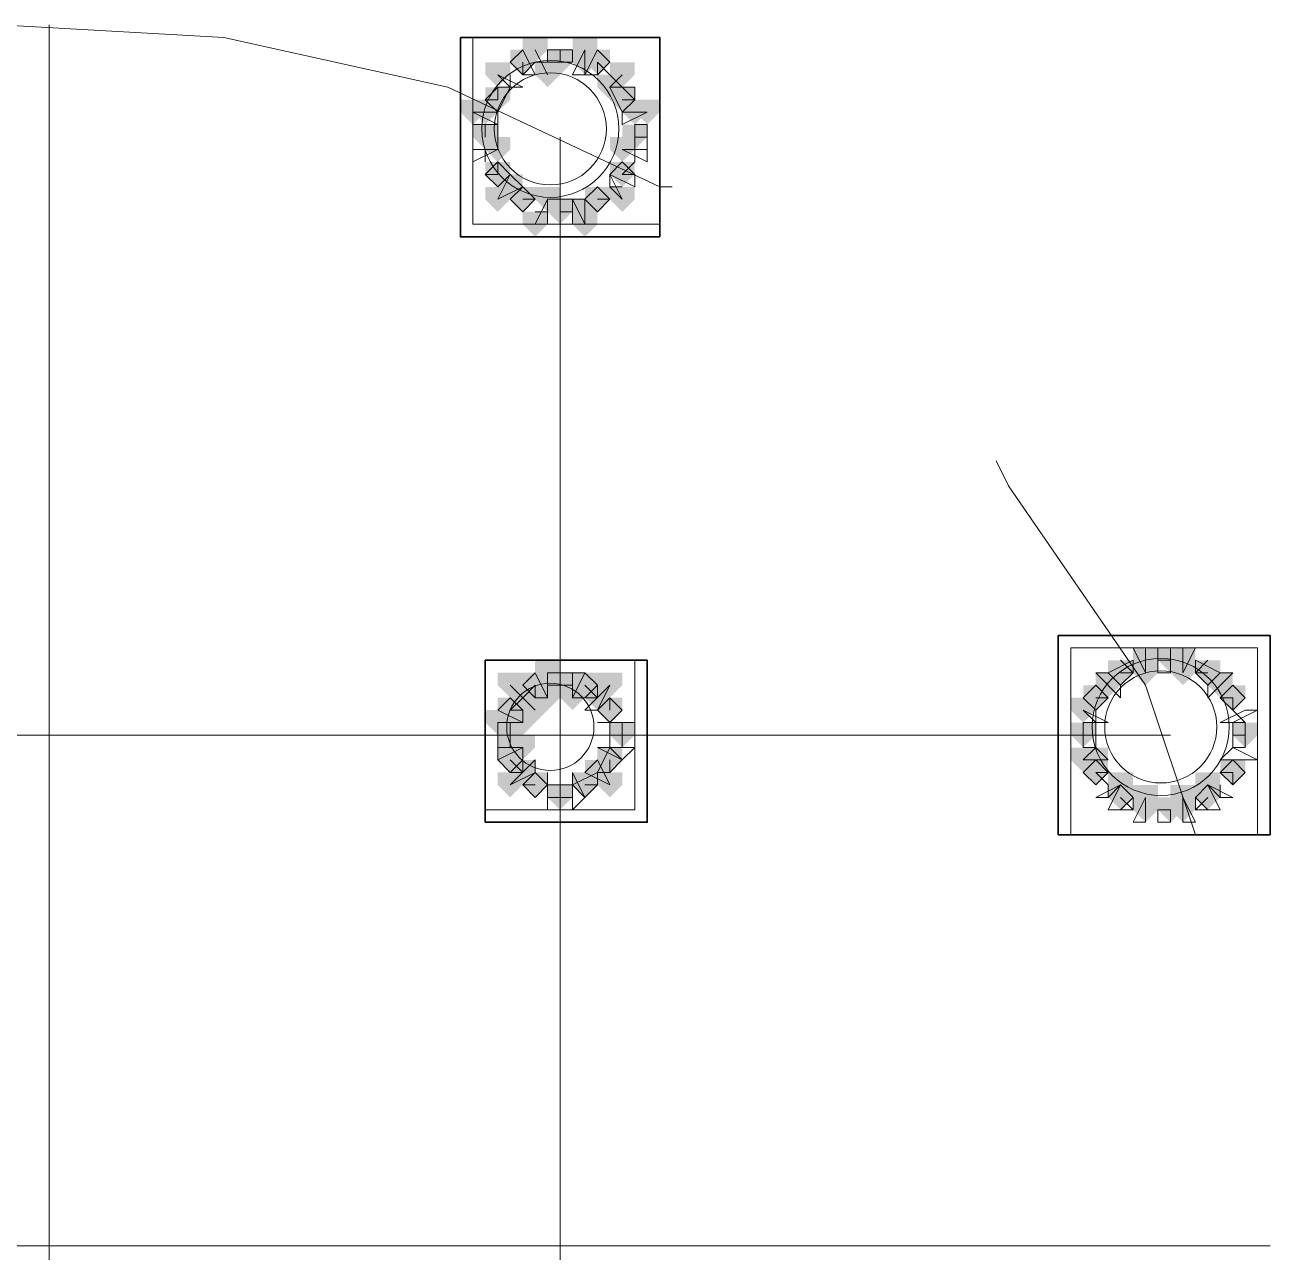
# Model space of a CAD drawing. Header units: millimetres. Extents: x 2315 to 4619, y 1334 to 1897.
# Drawn here: x 4199.89 to 4205.99, y 1541.67 to 1547.68 of the extents above; entities that cross this region are included whole.
import ezdxf

# ---------------------------------------------------------------- set-up
doc = ezdxf.new("R2010")
doc.units = ezdxf.units.MM
for name, color, linetype, true_color in [('PDF_10', 7, 'Continuous', 0x00b85c), ('PDF_AXIS', 7, 'Continuous', 0x00b85c), ('PDF_柱构件', 7, 'Continuous', 0x00b85c), ('PDF_转运站初步方案', 7, 'Continuous', 0x00b85c)]:
    doc.layers.add(name, color=color, linetype=linetype, true_color=true_color)
doc.layers.add('PDF_中心线层', color=1, linetype='Continuous')
doc.layers.add('PDF_粗实线层', color=7, linetype='Continuous')

msp = doc.modelspace()

# ---------------------------------------------------------------- hatches: boundary and pattern name
at = {"layer": 'PDF_10', "transparency": 33554559}
for points in [[(4202.3297, 1547.5601), (4202.2686, 1547.5601), (4202.2686, 1547.499), (4202.3297, 1547.4379), (4202.3908, 1547.499), (4202.3908, 1547.5601)], [(4202.3297, 1547.5601), (4202.2686, 1547.5601), (4202.2686, 1547.499), (4202.3297, 1547.4379), (4202.3908, 1547.499), (4202.3908, 1547.5601)], [(4202.5129, 1547.5601), (4202.4519, 1547.5601), (4202.4519, 1547.499), (4202.5129, 1547.4379), (4202.574, 1547.499), (4202.574, 1547.5601)], [(4202.5129, 1547.5601), (4202.4519, 1547.5601), (4202.4519, 1547.499), (4202.5129, 1547.4379), (4202.574, 1547.499), (4202.574, 1547.5601)], [(4202.6962, 1547.5601), (4202.6351, 1547.5601), (4202.6351, 1547.499), (4202.6962, 1547.4379), (4202.7573, 1547.499), (4202.7573, 1547.5601)], [(4202.6962, 1547.5601), (4202.6351, 1547.5601), (4202.6351, 1547.499), (4202.6962, 1547.4379), (4202.7573, 1547.499), (4202.7573, 1547.5601)], [(4202.2075, 1547.3768), (4202.1464, 1547.3768), (4202.1464, 1547.3157), (4202.2075, 1547.2547), (4202.2686, 1547.3157), (4202.2686, 1547.3768)], [(4202.2075, 1547.3768), (4202.1464, 1547.3768), (4202.1464, 1547.3157), (4202.2075, 1547.2547), (4202.2686, 1547.3157), (4202.2686, 1547.3768)], [(4202.8183, 1547.3768), (4202.7573, 1547.3768), (4202.7573, 1547.3157), (4202.8183, 1547.2547), (4202.8794, 1547.3157), (4202.8794, 1547.3768)], [(4202.8183, 1547.3768), (4202.7573, 1547.3768), (4202.7573, 1547.3157), (4202.8183, 1547.2547), (4202.8794, 1547.3157), (4202.8794, 1547.3768)], [(4202.1464, 1547.1936), (4202.0854, 1547.1936), (4202.0854, 1547.1325), (4202.1464, 1547.0714), (4202.2075, 1547.1325), (4202.2075, 1547.1936)], [(4202.1464, 1547.1936), (4202.0854, 1547.1936), (4202.0854, 1547.1325), (4202.1464, 1547.0714), (4202.2075, 1547.1325), (4202.2075, 1547.1936)], [(4202.1464, 1547.1936), (4202.0854, 1547.1936), (4202.0854, 1547.1325), (4202.1464, 1547.0714), (4202.2075, 1547.1325), (4202.2075, 1547.1936)], [(4202.8794, 1547.1936), (4202.8183, 1547.1936), (4202.8183, 1547.1325), (4202.8794, 1547.0714), (4202.9405, 1547.1325), (4202.9405, 1547.1936)], [(4202.8794, 1547.1936), (4202.8183, 1547.1936), (4202.8183, 1547.1325), (4202.8794, 1547.0714), (4202.9405, 1547.1325), (4202.9405, 1547.1936)], [(4202.2075, 1547.0103), (4202.1464, 1547.0103), (4202.1464, 1546.9493), (4202.2075, 1546.8882), (4202.2686, 1546.9493), (4202.2686, 1547.0103)], [(4202.2075, 1547.0103), (4202.1464, 1547.0103), (4202.1464, 1546.9493), (4202.2075, 1546.8882), (4202.2686, 1546.9493), (4202.2686, 1547.0103)], [(4202.8183, 1547.0103), (4202.7573, 1547.0103), (4202.7573, 1546.9493), (4202.8183, 1546.8882), (4202.8794, 1546.9493), (4202.8794, 1547.0103)], [(4202.8183, 1547.0103), (4202.7573, 1547.0103), (4202.7573, 1546.9493), (4202.8183, 1546.8882), (4202.8794, 1546.9493), (4202.8794, 1547.0103)], [(4202.3297, 1546.8882), (4202.2686, 1546.8882), (4202.2686, 1546.8271), (4202.3297, 1546.766), (4202.3908, 1546.8271), (4202.3908, 1546.8882)], [(4202.3297, 1546.8882), (4202.2686, 1546.8882), (4202.2686, 1546.8271), (4202.3297, 1546.766), (4202.3908, 1546.8271), (4202.3908, 1546.8882)], [(4202.3297, 1546.8882), (4202.2686, 1546.8882), (4202.2686, 1546.8271), (4202.3297, 1546.766), (4202.3908, 1546.8271), (4202.3908, 1546.8882)], [(4202.6962, 1546.8882), (4202.6351, 1546.8882), (4202.6351, 1546.8271), (4202.6962, 1546.766), (4202.7573, 1546.8271), (4202.7573, 1546.8882)], [(4202.6962, 1546.8882), (4202.6351, 1546.8882), (4202.6351, 1546.8271), (4202.6962, 1546.766), (4202.7573, 1546.8271), (4202.7573, 1546.8882)], [(4202.6962, 1546.8882), (4202.6351, 1546.8882), (4202.6351, 1546.8271), (4202.6962, 1546.766), (4202.7573, 1546.8271), (4202.7573, 1546.8882)], [(4202.5129, 1546.8271), (4202.4519, 1546.8271), (4202.4519, 1546.766), (4202.5129, 1546.7049), (4202.574, 1546.766), (4202.574, 1546.8271)], [(4202.5129, 1546.8271), (4202.4519, 1546.8271), (4202.4519, 1546.766), (4202.5129, 1546.7049), (4202.574, 1546.766), (4202.574, 1546.8271)], [(4202.5129, 1546.8271), (4202.4519, 1546.8271), (4202.4519, 1546.766), (4202.5129, 1546.7049), (4202.574, 1546.766), (4202.574, 1546.8271)], [(4205.5059, 1544.6282), (4205.4448, 1544.6282), (4205.4448, 1544.5671), (4205.5059, 1544.506), (4205.567, 1544.5671), (4205.567, 1544.6282)], [(4205.5059, 1544.6282), (4205.4448, 1544.6282), (4205.4448, 1544.5671), (4205.5059, 1544.506), (4205.567, 1544.5671), (4205.567, 1544.6282)], [(4205.5059, 1544.6282), (4205.4448, 1544.6282), (4205.4448, 1544.5671), (4205.5059, 1544.506), (4205.567, 1544.5671), (4205.567, 1544.6282)], [(4205.2616, 1544.5671), (4205.2005, 1544.5671), (4205.2005, 1544.506), (4205.2616, 1544.4449), (4205.3227, 1544.506), (4205.3227, 1544.5671)], [(4205.2616, 1544.5671), (4205.2005, 1544.5671), (4205.2005, 1544.506), (4205.2616, 1544.4449), (4205.3227, 1544.506), (4205.3227, 1544.5671)], [(4205.6892, 1544.5671), (4205.6281, 1544.5671), (4205.6281, 1544.506), (4205.6892, 1544.4449), (4205.7502, 1544.506), (4205.7502, 1544.5671)], [(4205.6892, 1544.5671), (4205.6281, 1544.5671), (4205.6281, 1544.506), (4205.6892, 1544.4449), (4205.7502, 1544.506), (4205.7502, 1544.5671)], [(4202.3908, 1544.506), (4202.3297, 1544.506), (4202.3297, 1544.4449), (4202.3908, 1544.3839), (4202.4519, 1544.4449), (4202.4519, 1544.506)], [(4202.3908, 1544.506), (4202.3297, 1544.506), (4202.3297, 1544.4449), (4202.3908, 1544.3839), (4202.4519, 1544.4449), (4202.4519, 1544.506)], [(4202.5129, 1544.506), (4202.4519, 1544.506), (4202.4519, 1544.4449), (4202.5129, 1544.3839), (4202.574, 1544.4449), (4202.574, 1544.506)], [(4202.5129, 1544.506), (4202.4519, 1544.506), (4202.4519, 1544.4449), (4202.5129, 1544.3839), (4202.574, 1544.4449), (4202.574, 1544.506)], [(4202.6351, 1544.506), (4202.574, 1544.506), (4202.574, 1544.4449), (4202.6351, 1544.3839), (4202.6962, 1544.4449), (4202.6962, 1544.506)], [(4202.6351, 1544.506), (4202.574, 1544.506), (4202.574, 1544.4449), (4202.6351, 1544.3839), (4202.6962, 1544.4449), (4202.6962, 1544.506)], [(4205.1394, 1544.4449), (4205.0783, 1544.4449), (4205.0783, 1544.3839), (4205.1394, 1544.3228), (4205.2005, 1544.3839), (4205.2005, 1544.4449)], [(4205.1394, 1544.4449), (4205.0783, 1544.4449), (4205.0783, 1544.3839), (4205.1394, 1544.3228), (4205.2005, 1544.3839), (4205.2005, 1544.4449)], [(4205.8113, 1544.4449), (4205.7502, 1544.4449), (4205.7502, 1544.3839), (4205.8113, 1544.3228), (4205.8724, 1544.3839), (4205.8724, 1544.4449)], [(4205.8113, 1544.4449), (4205.7502, 1544.4449), (4205.7502, 1544.3839), (4205.8113, 1544.3228), (4205.8724, 1544.3839), (4205.8724, 1544.4449)], [(4202.2686, 1544.3839), (4202.2075, 1544.3839), (4202.2075, 1544.3228), (4202.2686, 1544.2617), (4202.3297, 1544.3228), (4202.3297, 1544.3839)], [(4202.2686, 1544.3839), (4202.2075, 1544.3839), (4202.2075, 1544.3228), (4202.2686, 1544.2617), (4202.3297, 1544.3228), (4202.3297, 1544.3839)], [(4202.7573, 1544.3839), (4202.6962, 1544.3839), (4202.6962, 1544.3228), (4202.7573, 1544.2617), (4202.8183, 1544.3228), (4202.8183, 1544.3839)], [(4202.7573, 1544.3839), (4202.6962, 1544.3839), (4202.6962, 1544.3228), (4202.7573, 1544.2617), (4202.8183, 1544.3228), (4202.8183, 1544.3839)], [(4202.7573, 1544.3839), (4202.6962, 1544.3839), (4202.6962, 1544.3228), (4202.7573, 1544.2617), (4202.8183, 1544.3228), (4202.8183, 1544.3839)], [(4202.2686, 1544.2617), (4202.2075, 1544.2617), (4202.2075, 1544.2006), (4202.2686, 1544.1395), (4202.3297, 1544.2006), (4202.3297, 1544.2617)], [(4202.2686, 1544.2617), (4202.2075, 1544.2617), (4202.2075, 1544.2006), (4202.2686, 1544.1395), (4202.3297, 1544.2006), (4202.3297, 1544.2617)], [(4202.8183, 1544.2617), (4202.7573, 1544.2617), (4202.7573, 1544.2006), (4202.8183, 1544.1395), (4202.8794, 1544.2006), (4202.8794, 1544.2617)], [(4202.8183, 1544.2617), (4202.7573, 1544.2617), (4202.7573, 1544.2006), (4202.8183, 1544.1395), (4202.8794, 1544.2006), (4202.8794, 1544.2617)], [(4205.0783, 1544.2617), (4205.0173, 1544.2617), (4205.0173, 1544.2006), (4205.0783, 1544.1395), (4205.1394, 1544.2006), (4205.1394, 1544.2617)], [(4205.0783, 1544.2617), (4205.0173, 1544.2617), (4205.0173, 1544.2006), (4205.0783, 1544.1395), (4205.1394, 1544.2006), (4205.1394, 1544.2617)], [(4205.8724, 1544.2617), (4205.8113, 1544.2617), (4205.8113, 1544.2006), (4205.8724, 1544.1395), (4205.9335, 1544.2006), (4205.9335, 1544.2617)], [(4205.8724, 1544.2617), (4205.8113, 1544.2617), (4205.8113, 1544.2006), (4205.8724, 1544.1395), (4205.9335, 1544.2006), (4205.9335, 1544.2617)], [(4202.2686, 1544.1395), (4202.2075, 1544.1395), (4202.2075, 1544.0784), (4202.2686, 1544.0174), (4202.3297, 1544.0784), (4202.3297, 1544.1395)], [(4202.2686, 1544.1395), (4202.2075, 1544.1395), (4202.2075, 1544.0784), (4202.2686, 1544.0174), (4202.3297, 1544.0784), (4202.3297, 1544.1395)], [(4202.7573, 1544.1395), (4202.6962, 1544.1395), (4202.6962, 1544.0784), (4202.7573, 1544.0174), (4202.8183, 1544.0784), (4202.8183, 1544.1395)], [(4202.7573, 1544.1395), (4202.6962, 1544.1395), (4202.6962, 1544.0784), (4202.7573, 1544.0174), (4202.8183, 1544.0784), (4202.8183, 1544.1395)], [(4205.1394, 1544.0784), (4205.0783, 1544.0784), (4205.0783, 1544.0174), (4205.1394, 1543.9563), (4205.2005, 1544.0174), (4205.2005, 1544.0784)], [(4205.1394, 1544.0784), (4205.0783, 1544.0784), (4205.0783, 1544.0174), (4205.1394, 1543.9563), (4205.2005, 1544.0174), (4205.2005, 1544.0784)], [(4205.8113, 1544.0784), (4205.7502, 1544.0784), (4205.7502, 1544.0174), (4205.8113, 1543.9563), (4205.8724, 1544.0174), (4205.8724, 1544.0784)], [(4205.8113, 1544.0784), (4205.7502, 1544.0784), (4205.7502, 1544.0174), (4205.8113, 1543.9563), (4205.8724, 1544.0174), (4205.8724, 1544.0784)], [(4202.3908, 1544.0174), (4202.3297, 1544.0174), (4202.3297, 1543.9563), (4202.3908, 1543.8952), (4202.4519, 1543.9563), (4202.4519, 1544.0174)], [(4202.3908, 1544.0174), (4202.3297, 1544.0174), (4202.3297, 1543.9563), (4202.3908, 1543.8952), (4202.4519, 1543.9563), (4202.4519, 1544.0174)], [(4202.3908, 1544.0174), (4202.3297, 1544.0174), (4202.3297, 1543.9563), (4202.3908, 1543.8952), (4202.4519, 1543.9563), (4202.4519, 1544.0174)], [(4202.6351, 1544.0174), (4202.574, 1544.0174), (4202.574, 1543.9563), (4202.6351, 1543.8952), (4202.6962, 1543.9563), (4202.6962, 1544.0174)], [(4202.6351, 1544.0174), (4202.574, 1544.0174), (4202.574, 1543.9563), (4202.6351, 1543.8952), (4202.6962, 1543.9563), (4202.6962, 1544.0174)], [(4202.5129, 1543.9563), (4202.4519, 1543.9563), (4202.4519, 1543.8952), (4202.5129, 1543.8341), (4202.574, 1543.8952), (4202.574, 1543.9563)], [(4202.5129, 1543.9563), (4202.4519, 1543.9563), (4202.4519, 1543.8952), (4202.5129, 1543.8341), (4202.574, 1543.8952), (4202.574, 1543.9563)], [(4205.2616, 1543.9563), (4205.2005, 1543.9563), (4205.2005, 1543.8952), (4205.2616, 1543.8341), (4205.3227, 1543.8952), (4205.3227, 1543.9563)], [(4205.2616, 1543.9563), (4205.2005, 1543.9563), (4205.2005, 1543.8952), (4205.2616, 1543.8341), (4205.3227, 1543.8952), (4205.3227, 1543.9563)], [(4205.6892, 1543.9563), (4205.6281, 1543.9563), (4205.6281, 1543.8952), (4205.6892, 1543.8341), (4205.7502, 1543.8952), (4205.7502, 1543.9563)], [(4205.6892, 1543.9563), (4205.6281, 1543.9563), (4205.6281, 1543.8952), (4205.6892, 1543.8341), (4205.7502, 1543.8952), (4205.7502, 1543.9563)], [(4205.5059, 1543.8952), (4205.4448, 1543.8952), (4205.4448, 1543.8341), (4205.5059, 1543.773), (4205.567, 1543.8341), (4205.567, 1543.8952)], [(4205.5059, 1543.8952), (4205.4448, 1543.8952), (4205.4448, 1543.8341), (4205.5059, 1543.773), (4205.567, 1543.8341), (4205.567, 1543.8952)]]:
    msp.add_hatch(color=256, dxfattribs=at).paths.add_polyline_path(points)
at = {"layer": 'PDF_柱构件', "transparency": 33554559}
for points in [[(4202.3908, 1547.6211), (4202.3297, 1547.6211), (4202.3297, 1547.5601), (4202.3908, 1547.499), (4202.4519, 1547.5601), (4202.4519, 1547.6211)], [(4202.6351, 1547.6211), (4202.574, 1547.6211), (4202.574, 1547.5601), (4202.6351, 1547.499), (4202.6962, 1547.5601), (4202.6962, 1547.6211)], [(4202.6351, 1547.5601), (4202.574, 1547.5601), (4202.574, 1547.499), (4202.6351, 1547.4379), (4202.6962, 1547.499), (4202.6962, 1547.5601)], [(4202.2075, 1547.499), (4202.1464, 1547.499), (4202.1464, 1547.4379), (4202.2075, 1547.3768), (4202.2686, 1547.4379), (4202.2686, 1547.499)], [(4202.4519, 1547.499), (4202.3908, 1547.499), (4202.3908, 1547.4379), (4202.4519, 1547.3768), (4202.5129, 1547.4379), (4202.5129, 1547.499)], [(4202.8183, 1547.499), (4202.7573, 1547.499), (4202.7573, 1547.4379), (4202.8183, 1547.3768), (4202.8794, 1547.4379), (4202.8794, 1547.499)], [(4202.7573, 1547.4379), (4202.6962, 1547.4379), (4202.6962, 1547.3768), (4202.7573, 1547.3157), (4202.8183, 1547.3768), (4202.8183, 1547.4379)], [(4202.0854, 1547.3157), (4202.0243, 1547.3157), (4202.0243, 1547.2547), (4202.0854, 1547.1936), (4202.1464, 1547.2547), (4202.1464, 1547.3157)], [(4202.1464, 1547.3157), (4202.0854, 1547.3157), (4202.0854, 1547.2547), (4202.1464, 1547.1936), (4202.2075, 1547.2547), (4202.2075, 1547.3157)], [(4202.8794, 1547.3157), (4202.8183, 1547.3157), (4202.8183, 1547.2547), (4202.8794, 1547.1936), (4202.9405, 1547.2547), (4202.9405, 1547.3157)], [(4202.9405, 1547.3157), (4202.8794, 1547.3157), (4202.8794, 1547.2547), (4202.9405, 1547.1936), (4203.0016, 1547.2547), (4203.0016, 1547.3157)], [(4202.2075, 1547.1325), (4202.1464, 1547.1325), (4202.1464, 1547.0714), (4202.2075, 1547.0103), (4202.2686, 1547.0714), (4202.2686, 1547.1325)], [(4202.8183, 1547.1325), (4202.7573, 1547.1325), (4202.7573, 1547.0714), (4202.8183, 1547.0103), (4202.8794, 1547.0714), (4202.8794, 1547.1325)], [(4202.2686, 1546.9493), (4202.2075, 1546.9493), (4202.2075, 1546.8882), (4202.2686, 1546.8271), (4202.3297, 1546.8882), (4202.3297, 1546.9493)], [(4202.2075, 1546.8882), (4202.1464, 1546.8882), (4202.1464, 1546.8271), (4202.2075, 1546.766), (4202.2686, 1546.8271), (4202.2686, 1546.8882)], [(4202.4519, 1546.8882), (4202.3908, 1546.8882), (4202.3908, 1546.8271), (4202.4519, 1546.766), (4202.5129, 1546.8271), (4202.5129, 1546.8882)], [(4202.8183, 1546.8882), (4202.7573, 1546.8882), (4202.7573, 1546.8271), (4202.8183, 1546.766), (4202.8794, 1546.8271), (4202.8794, 1546.8882)], [(4202.6351, 1546.8271), (4202.574, 1546.8271), (4202.574, 1546.766), (4202.6351, 1546.7049), (4202.6962, 1546.766), (4202.6962, 1546.8271)], [(4202.3908, 1546.766), (4202.3297, 1546.766), (4202.3297, 1546.7049), (4202.3908, 1546.6439), (4202.4519, 1546.7049), (4202.4519, 1546.766)], [(4202.6351, 1546.766), (4202.574, 1546.766), (4202.574, 1546.7049), (4202.6351, 1546.6439), (4202.6962, 1546.7049), (4202.6962, 1546.766)], [(4205.3837, 1544.6282), (4205.3227, 1544.6282), (4205.3227, 1544.5671), (4205.3837, 1544.506), (4205.4448, 1544.5671), (4205.4448, 1544.6282)], [(4205.567, 1544.6282), (4205.5059, 1544.6282), (4205.5059, 1544.5671), (4205.567, 1544.506), (4205.6281, 1544.5671), (4205.6281, 1544.6282)], [(4202.4519, 1544.5671), (4202.3908, 1544.5671), (4202.3908, 1544.506), (4202.4519, 1544.4449), (4202.5129, 1544.506), (4202.5129, 1544.5671)], [(4205.3837, 1544.5671), (4205.3227, 1544.5671), (4205.3227, 1544.506), (4205.3837, 1544.4449), (4205.4448, 1544.506), (4205.4448, 1544.5671)], [(4205.567, 1544.5671), (4205.5059, 1544.5671), (4205.5059, 1544.506), (4205.567, 1544.4449), (4205.6281, 1544.506), (4205.6281, 1544.5671)], [(4202.2686, 1544.506), (4202.2075, 1544.506), (4202.2075, 1544.4449), (4202.2686, 1544.3839), (4202.3297, 1544.4449), (4202.3297, 1544.506)], [(4202.4519, 1544.506), (4202.3908, 1544.506), (4202.3908, 1544.4449), (4202.4519, 1544.3839), (4202.5129, 1544.4449), (4202.5129, 1544.506)], [(4202.574, 1544.506), (4202.5129, 1544.506), (4202.5129, 1544.4449), (4202.574, 1544.3839), (4202.6351, 1544.4449), (4202.6351, 1544.506)], [(4202.7573, 1544.506), (4202.6962, 1544.506), (4202.6962, 1544.4449), (4202.7573, 1544.3839), (4202.8183, 1544.4449), (4202.8183, 1544.506)], [(4205.2005, 1544.506), (4205.1394, 1544.506), (4205.1394, 1544.4449), (4205.2005, 1544.3839), (4205.2616, 1544.4449), (4205.2616, 1544.506)], [(4205.7502, 1544.506), (4205.6892, 1544.506), (4205.6892, 1544.4449), (4205.7502, 1544.3839), (4205.8113, 1544.4449), (4205.8113, 1544.506)], [(4202.3297, 1544.4449), (4202.2686, 1544.4449), (4202.2686, 1544.3839), (4202.3297, 1544.3228), (4202.3908, 1544.3839), (4202.3908, 1544.4449)], [(4202.4519, 1544.4449), (4202.3908, 1544.4449), (4202.3908, 1544.3839), (4202.4519, 1544.3228), (4202.5129, 1544.3839), (4202.5129, 1544.4449)], [(4202.574, 1544.4449), (4202.5129, 1544.4449), (4202.5129, 1544.3839), (4202.574, 1544.3228), (4202.6351, 1544.3839), (4202.6351, 1544.4449)], [(4202.6962, 1544.4449), (4202.6351, 1544.4449), (4202.6351, 1544.3839), (4202.6962, 1544.3228), (4202.7573, 1544.3839), (4202.7573, 1544.4449)], [(4202.3908, 1544.3839), (4202.3297, 1544.3839), (4202.3297, 1544.3228), (4202.3908, 1544.2617), (4202.4519, 1544.3228), (4202.4519, 1544.3839)], [(4205.0783, 1544.3839), (4205.0173, 1544.3839), (4205.0173, 1544.3228), (4205.0783, 1544.2617), (4205.1394, 1544.3228), (4205.1394, 1544.3839)], [(4202.2075, 1544.3228), (4202.1464, 1544.3228), (4202.1464, 1544.2617), (4202.2075, 1544.2006), (4202.2686, 1544.2617), (4202.2686, 1544.3228)], [(4202.2686, 1544.3228), (4202.2075, 1544.3228), (4202.2075, 1544.2617), (4202.2686, 1544.2006), (4202.3297, 1544.2617), (4202.3297, 1544.3228)], [(4202.3297, 1544.3228), (4202.2686, 1544.3228), (4202.2686, 1544.2617), (4202.3297, 1544.2006), (4202.3908, 1544.2617), (4202.3908, 1544.3228)], [(4202.2686, 1544.2006), (4202.2075, 1544.2006), (4202.2075, 1544.1395), (4202.2686, 1544.0784), (4202.3297, 1544.1395), (4202.3297, 1544.2006)], [(4202.3297, 1544.2006), (4202.2686, 1544.2006), (4202.2686, 1544.1395), (4202.3297, 1544.0784), (4202.3908, 1544.1395), (4202.3908, 1544.2006)], [(4205.0783, 1544.1395), (4205.0173, 1544.1395), (4205.0173, 1544.0784), (4205.0783, 1544.0174), (4205.1394, 1544.0784), (4205.1394, 1544.1395)], [(4205.1394, 1544.1395), (4205.0783, 1544.1395), (4205.0783, 1544.0784), (4205.1394, 1544.0174), (4205.2005, 1544.0784), (4205.2005, 1544.1395)], [(4202.3297, 1544.0784), (4202.2686, 1544.0784), (4202.2686, 1544.0174), (4202.3297, 1543.9563), (4202.3908, 1544.0174), (4202.3908, 1544.0784)], [(4202.6962, 1544.0784), (4202.6351, 1544.0784), (4202.6351, 1544.0174), (4202.6962, 1543.9563), (4202.7573, 1544.0174), (4202.7573, 1544.0784)], [(4202.2686, 1544.0174), (4202.2075, 1544.0174), (4202.2075, 1543.9563), (4202.2686, 1543.8952), (4202.3297, 1543.9563), (4202.3297, 1544.0174)], [(4202.7573, 1544.0174), (4202.6962, 1544.0174), (4202.6962, 1543.9563), (4202.7573, 1543.8952), (4202.8183, 1543.9563), (4202.8183, 1544.0174)], [(4205.2616, 1544.0174), (4205.2005, 1544.0174), (4205.2005, 1543.9563), (4205.2616, 1543.8952), (4205.3227, 1543.9563), (4205.3227, 1544.0174)], [(4205.6892, 1544.0174), (4205.6281, 1544.0174), (4205.6281, 1543.9563), (4205.6892, 1543.8952), (4205.7502, 1543.9563), (4205.7502, 1544.0174)], [(4205.3837, 1543.9563), (4205.3227, 1543.9563), (4205.3227, 1543.8952), (4205.3837, 1543.8341), (4205.4448, 1543.8952), (4205.4448, 1543.9563)], [(4205.567, 1543.9563), (4205.5059, 1543.9563), (4205.5059, 1543.8952), (4205.567, 1543.8341), (4205.6281, 1543.8952), (4205.6281, 1543.9563)], [(4205.3837, 1543.8952), (4205.3227, 1543.8952), (4205.3227, 1543.8341), (4205.3837, 1543.773), (4205.4448, 1543.8341), (4205.4448, 1543.8952)], [(4205.567, 1543.8952), (4205.5059, 1543.8952), (4205.5059, 1543.8341), (4205.567, 1543.773), (4205.6281, 1543.8341), (4205.6281, 1543.8952)]]:
    msp.add_hatch(color=256, dxfattribs=at).paths.add_polyline_path(points)
at = {"layer": 'PDF_转运站初步方案', "transparency": 33554559}
for points in [[(4202.3297, 1547.5601), (4202.2686, 1547.5601), (4202.2686, 1547.499), (4202.3297, 1547.4379), (4202.3908, 1547.499), (4202.3908, 1547.5601)], [(4202.3297, 1547.5601), (4202.2686, 1547.5601), (4202.2686, 1547.499), (4202.3297, 1547.4379), (4202.3908, 1547.499), (4202.3908, 1547.5601)], [(4202.5129, 1547.5601), (4202.4519, 1547.5601), (4202.4519, 1547.499), (4202.5129, 1547.4379), (4202.574, 1547.499), (4202.574, 1547.5601)], [(4202.5129, 1547.5601), (4202.4519, 1547.5601), (4202.4519, 1547.499), (4202.5129, 1547.4379), (4202.574, 1547.499), (4202.574, 1547.5601)], [(4202.6962, 1547.5601), (4202.6351, 1547.5601), (4202.6351, 1547.499), (4202.6962, 1547.4379), (4202.7573, 1547.499), (4202.7573, 1547.5601)], [(4202.6962, 1547.5601), (4202.6351, 1547.5601), (4202.6351, 1547.499), (4202.6962, 1547.4379), (4202.7573, 1547.499), (4202.7573, 1547.5601)], [(4202.2075, 1547.3768), (4202.1464, 1547.3768), (4202.1464, 1547.3157), (4202.2075, 1547.2547), (4202.2686, 1547.3157), (4202.2686, 1547.3768)], [(4202.2075, 1547.3768), (4202.1464, 1547.3768), (4202.1464, 1547.3157), (4202.2075, 1547.2547), (4202.2686, 1547.3157), (4202.2686, 1547.3768)], [(4202.8183, 1547.3768), (4202.7573, 1547.3768), (4202.7573, 1547.3157), (4202.8183, 1547.2547), (4202.8794, 1547.3157), (4202.8794, 1547.3768)], [(4202.8183, 1547.3768), (4202.7573, 1547.3768), (4202.7573, 1547.3157), (4202.8183, 1547.2547), (4202.8794, 1547.3157), (4202.8794, 1547.3768)], [(4202.1464, 1547.1936), (4202.0854, 1547.1936), (4202.0854, 1547.1325), (4202.1464, 1547.0714), (4202.2075, 1547.1325), (4202.2075, 1547.1936)], [(4202.1464, 1547.1936), (4202.0854, 1547.1936), (4202.0854, 1547.1325), (4202.1464, 1547.0714), (4202.2075, 1547.1325), (4202.2075, 1547.1936)], [(4202.8794, 1547.1936), (4202.8183, 1547.1936), (4202.8183, 1547.1325), (4202.8794, 1547.0714), (4202.9405, 1547.1325), (4202.9405, 1547.1936)], [(4202.8794, 1547.1936), (4202.8183, 1547.1936), (4202.8183, 1547.1325), (4202.8794, 1547.0714), (4202.9405, 1547.1325), (4202.9405, 1547.1936)], [(4202.2075, 1547.0103), (4202.1464, 1547.0103), (4202.1464, 1546.9493), (4202.2075, 1546.8882), (4202.2686, 1546.9493), (4202.2686, 1547.0103)], [(4202.2075, 1547.0103), (4202.1464, 1547.0103), (4202.1464, 1546.9493), (4202.2075, 1546.8882), (4202.2686, 1546.9493), (4202.2686, 1547.0103)], [(4202.8183, 1547.0103), (4202.7573, 1547.0103), (4202.7573, 1546.9493), (4202.8183, 1546.8882), (4202.8794, 1546.9493), (4202.8794, 1547.0103)], [(4202.8183, 1547.0103), (4202.7573, 1547.0103), (4202.7573, 1546.9493), (4202.8183, 1546.8882), (4202.8794, 1546.9493), (4202.8794, 1547.0103)], [(4202.3297, 1546.8882), (4202.2686, 1546.8882), (4202.2686, 1546.8271), (4202.3297, 1546.766), (4202.3908, 1546.8271), (4202.3908, 1546.8882)], [(4202.3297, 1546.8882), (4202.2686, 1546.8882), (4202.2686, 1546.8271), (4202.3297, 1546.766), (4202.3908, 1546.8271), (4202.3908, 1546.8882)], [(4202.6962, 1546.8882), (4202.6351, 1546.8882), (4202.6351, 1546.8271), (4202.6962, 1546.766), (4202.7573, 1546.8271), (4202.7573, 1546.8882)], [(4202.6962, 1546.8882), (4202.6351, 1546.8882), (4202.6351, 1546.8271), (4202.6962, 1546.766), (4202.7573, 1546.8271), (4202.7573, 1546.8882)], [(4202.5129, 1546.8271), (4202.4519, 1546.8271), (4202.4519, 1546.766), (4202.5129, 1546.7049), (4202.574, 1546.766), (4202.574, 1546.8271)], [(4202.5129, 1546.8271), (4202.4519, 1546.8271), (4202.4519, 1546.766), (4202.5129, 1546.7049), (4202.574, 1546.766), (4202.574, 1546.8271)], [(4205.5059, 1544.6282), (4205.4448, 1544.6282), (4205.4448, 1544.5671), (4205.5059, 1544.506), (4205.567, 1544.5671), (4205.567, 1544.6282)], [(4205.5059, 1544.6282), (4205.4448, 1544.6282), (4205.4448, 1544.5671), (4205.5059, 1544.506), (4205.567, 1544.5671), (4205.567, 1544.6282)], [(4205.2616, 1544.5671), (4205.2005, 1544.5671), (4205.2005, 1544.506), (4205.2616, 1544.4449), (4205.3227, 1544.506), (4205.3227, 1544.5671)], [(4205.2616, 1544.5671), (4205.2005, 1544.5671), (4205.2005, 1544.506), (4205.2616, 1544.4449), (4205.3227, 1544.506), (4205.3227, 1544.5671)], [(4205.6892, 1544.5671), (4205.6281, 1544.5671), (4205.6281, 1544.506), (4205.6892, 1544.4449), (4205.7502, 1544.506), (4205.7502, 1544.5671)], [(4205.6892, 1544.5671), (4205.6281, 1544.5671), (4205.6281, 1544.506), (4205.6892, 1544.4449), (4205.7502, 1544.506), (4205.7502, 1544.5671)], [(4202.3908, 1544.506), (4202.3297, 1544.506), (4202.3297, 1544.4449), (4202.3908, 1544.3839), (4202.4519, 1544.4449), (4202.4519, 1544.506)], [(4202.3908, 1544.506), (4202.3297, 1544.506), (4202.3297, 1544.4449), (4202.3908, 1544.3839), (4202.4519, 1544.4449), (4202.4519, 1544.506)], [(4202.5129, 1544.506), (4202.4519, 1544.506), (4202.4519, 1544.4449), (4202.5129, 1544.3839), (4202.574, 1544.4449), (4202.574, 1544.506)], [(4202.5129, 1544.506), (4202.4519, 1544.506), (4202.4519, 1544.4449), (4202.5129, 1544.3839), (4202.574, 1544.4449), (4202.574, 1544.506)], [(4202.6351, 1544.506), (4202.574, 1544.506), (4202.574, 1544.4449), (4202.6351, 1544.3839), (4202.6962, 1544.4449), (4202.6962, 1544.506)], [(4202.6351, 1544.506), (4202.574, 1544.506), (4202.574, 1544.4449), (4202.6351, 1544.3839), (4202.6962, 1544.4449), (4202.6962, 1544.506)], [(4205.1394, 1544.4449), (4205.0783, 1544.4449), (4205.0783, 1544.3839), (4205.1394, 1544.3228), (4205.2005, 1544.3839), (4205.2005, 1544.4449)], [(4205.1394, 1544.4449), (4205.0783, 1544.4449), (4205.0783, 1544.3839), (4205.1394, 1544.3228), (4205.2005, 1544.3839), (4205.2005, 1544.4449)], [(4205.8113, 1544.4449), (4205.7502, 1544.4449), (4205.7502, 1544.3839), (4205.8113, 1544.3228), (4205.8724, 1544.3839), (4205.8724, 1544.4449)], [(4205.8113, 1544.4449), (4205.7502, 1544.4449), (4205.7502, 1544.3839), (4205.8113, 1544.3228), (4205.8724, 1544.3839), (4205.8724, 1544.4449)], [(4202.2686, 1544.3839), (4202.2075, 1544.3839), (4202.2075, 1544.3228), (4202.2686, 1544.2617), (4202.3297, 1544.3228), (4202.3297, 1544.3839)], [(4202.2686, 1544.3839), (4202.2075, 1544.3839), (4202.2075, 1544.3228), (4202.2686, 1544.2617), (4202.3297, 1544.3228), (4202.3297, 1544.3839)], [(4202.7573, 1544.3839), (4202.6962, 1544.3839), (4202.6962, 1544.3228), (4202.7573, 1544.2617), (4202.8183, 1544.3228), (4202.8183, 1544.3839)], [(4202.7573, 1544.3839), (4202.6962, 1544.3839), (4202.6962, 1544.3228), (4202.7573, 1544.2617), (4202.8183, 1544.3228), (4202.8183, 1544.3839)], [(4202.2686, 1544.2617), (4202.2075, 1544.2617), (4202.2075, 1544.2006), (4202.2686, 1544.1395), (4202.3297, 1544.2006), (4202.3297, 1544.2617)], [(4202.2686, 1544.2617), (4202.2075, 1544.2617), (4202.2075, 1544.2006), (4202.2686, 1544.1395), (4202.3297, 1544.2006), (4202.3297, 1544.2617)], [(4202.8183, 1544.2617), (4202.7573, 1544.2617), (4202.7573, 1544.2006), (4202.8183, 1544.1395), (4202.8794, 1544.2006), (4202.8794, 1544.2617)], [(4202.8183, 1544.2617), (4202.7573, 1544.2617), (4202.7573, 1544.2006), (4202.8183, 1544.1395), (4202.8794, 1544.2006), (4202.8794, 1544.2617)], [(4205.0783, 1544.2617), (4205.0173, 1544.2617), (4205.0173, 1544.2006), (4205.0783, 1544.1395), (4205.1394, 1544.2006), (4205.1394, 1544.2617)], [(4205.0783, 1544.2617), (4205.0173, 1544.2617), (4205.0173, 1544.2006), (4205.0783, 1544.1395), (4205.1394, 1544.2006), (4205.1394, 1544.2617)], [(4205.8724, 1544.2617), (4205.8113, 1544.2617), (4205.8113, 1544.2006), (4205.8724, 1544.1395), (4205.9335, 1544.2006), (4205.9335, 1544.2617)], [(4205.8724, 1544.2617), (4205.8113, 1544.2617), (4205.8113, 1544.2006), (4205.8724, 1544.1395), (4205.9335, 1544.2006), (4205.9335, 1544.2617)], [(4202.2686, 1544.1395), (4202.2075, 1544.1395), (4202.2075, 1544.0784), (4202.2686, 1544.0174), (4202.3297, 1544.0784), (4202.3297, 1544.1395)], [(4202.2686, 1544.1395), (4202.2075, 1544.1395), (4202.2075, 1544.0784), (4202.2686, 1544.0174), (4202.3297, 1544.0784), (4202.3297, 1544.1395)], [(4202.7573, 1544.1395), (4202.6962, 1544.1395), (4202.6962, 1544.0784), (4202.7573, 1544.0174), (4202.8183, 1544.0784), (4202.8183, 1544.1395)], [(4202.7573, 1544.1395), (4202.6962, 1544.1395), (4202.6962, 1544.0784), (4202.7573, 1544.0174), (4202.8183, 1544.0784), (4202.8183, 1544.1395)], [(4205.1394, 1544.0784), (4205.0783, 1544.0784), (4205.0783, 1544.0174), (4205.1394, 1543.9563), (4205.2005, 1544.0174), (4205.2005, 1544.0784)], [(4205.1394, 1544.0784), (4205.0783, 1544.0784), (4205.0783, 1544.0174), (4205.1394, 1543.9563), (4205.2005, 1544.0174), (4205.2005, 1544.0784)], [(4205.8113, 1544.0784), (4205.7502, 1544.0784), (4205.7502, 1544.0174), (4205.8113, 1543.9563), (4205.8724, 1544.0174), (4205.8724, 1544.0784)], [(4205.8113, 1544.0784), (4205.7502, 1544.0784), (4205.7502, 1544.0174), (4205.8113, 1543.9563), (4205.8724, 1544.0174), (4205.8724, 1544.0784)], [(4202.3908, 1544.0174), (4202.3297, 1544.0174), (4202.3297, 1543.9563), (4202.3908, 1543.8952), (4202.4519, 1543.9563), (4202.4519, 1544.0174)], [(4202.3908, 1544.0174), (4202.3297, 1544.0174), (4202.3297, 1543.9563), (4202.3908, 1543.8952), (4202.4519, 1543.9563), (4202.4519, 1544.0174)], [(4202.6351, 1544.0174), (4202.574, 1544.0174), (4202.574, 1543.9563), (4202.6351, 1543.8952), (4202.6962, 1543.9563), (4202.6962, 1544.0174)], [(4202.6351, 1544.0174), (4202.574, 1544.0174), (4202.574, 1543.9563), (4202.6351, 1543.8952), (4202.6962, 1543.9563), (4202.6962, 1544.0174)], [(4202.5129, 1543.9563), (4202.4519, 1543.9563), (4202.4519, 1543.8952), (4202.5129, 1543.8341), (4202.574, 1543.8952), (4202.574, 1543.9563)], [(4202.5129, 1543.9563), (4202.4519, 1543.9563), (4202.4519, 1543.8952), (4202.5129, 1543.8341), (4202.574, 1543.8952), (4202.574, 1543.9563)], [(4205.2616, 1543.9563), (4205.2005, 1543.9563), (4205.2005, 1543.8952), (4205.2616, 1543.8341), (4205.3227, 1543.8952), (4205.3227, 1543.9563)], [(4205.2616, 1543.9563), (4205.2005, 1543.9563), (4205.2005, 1543.8952), (4205.2616, 1543.8341), (4205.3227, 1543.8952), (4205.3227, 1543.9563)], [(4205.6892, 1543.9563), (4205.6281, 1543.9563), (4205.6281, 1543.8952), (4205.6892, 1543.8341), (4205.7502, 1543.8952), (4205.7502, 1543.9563)], [(4205.6892, 1543.9563), (4205.6281, 1543.9563), (4205.6281, 1543.8952), (4205.6892, 1543.8341), (4205.7502, 1543.8952), (4205.7502, 1543.9563)], [(4205.5059, 1543.8952), (4205.4448, 1543.8952), (4205.4448, 1543.8341), (4205.5059, 1543.773), (4205.567, 1543.8341), (4205.567, 1543.8952)], [(4205.5059, 1543.8952), (4205.4448, 1543.8952), (4205.4448, 1543.8341), (4205.5059, 1543.773), (4205.567, 1543.8341), (4205.567, 1543.8952)]]:
    msp.add_hatch(color=256, dxfattribs=at).paths.add_polyline_path(points)

# ---------------------------------------------------------------- linework, layer by layer
at = {"layer": 'PDF_10', "lineweight": 18}
for points in [[(4202.5129, 1547.5601), (4202.5129, 1547.499), (4202.574, 1547.499)], [(4202.3297, 1547.499), (4202.3297, 1547.4379), (4202.3908, 1547.499)], [(4202.6962, 1547.4379), (4202.6962, 1547.499), (4202.7573, 1547.4379)], [(4202.1464, 1547.3157), (4202.2075, 1547.3157), (4202.2075, 1547.3768)], [(4202.8183, 1547.3768), (4202.8794, 1547.3157), (4202.8183, 1547.3157)], [(4202.1464, 1547.1325), (4202.1464, 1547.1936)], [(4202.8794, 1547.1936), (4202.8794, 1547.1325), (4202.9405, 1547.1325)], [(4202.1464, 1546.9493), (4202.2075, 1546.9493), (4202.2075, 1547.0103)], [(4202.8794, 1547.0103), (4202.8183, 1546.9493), (4202.8794, 1546.9493)], [(4202.3908, 1546.8271), (4202.3297, 1546.8271)], [(4202.7573, 1546.8271), (4202.6962, 1546.8271)], [(4202.574, 1546.766), (4202.5129, 1546.766)], [(4205.2616, 1544.5671), (4205.3227, 1544.506), (4205.2616, 1544.506)], [(4205.5059, 1544.5671), (4205.4448, 1544.5671)], [(4205.6892, 1544.506), (4205.6281, 1544.506), (4205.6892, 1544.5671)], [(4202.574, 1544.4449), (4202.5129, 1544.4449), (4202.5129, 1544.506)], [(4202.3908, 1544.3839), (4202.3908, 1544.4449), (4202.3297, 1544.3839), (4202.2686, 1544.3228), (4202.3297, 1544.3228)], [(4202.6962, 1544.3839), (4202.6351, 1544.4449)], [(4202.6351, 1544.3839), (4202.6962, 1544.4449)], [(4202.7573, 1544.3228), (4202.7573, 1544.3839)], [(4205.1394, 1544.3839), (4205.2005, 1544.3839), (4205.1394, 1544.3228)], [(4205.8113, 1544.3228), (4205.8113, 1544.3839), (4205.7502, 1544.3839)], [(4202.2075, 1544.2006), (4202.2686, 1544.2006), (4202.2686, 1544.1395)], [(4202.8183, 1544.1395), (4202.8183, 1544.2006), (4202.7573, 1544.2006)], [(4205.1394, 1544.2006), (4205.0783, 1544.2006), (4205.0783, 1544.1395)], [(4205.8724, 1544.1395), (4205.8724, 1544.2006), (4205.8113, 1544.2006)], [(4202.2686, 1544.0784), (4202.3297, 1544.0174)], [(4202.3297, 1544.0784), (4202.2686, 1544.0174)], [(4202.7573, 1544.0174), (4202.7573, 1544.0784), (4202.7573, 1544.0174)], [(4205.2005, 1544.0174), (4205.1394, 1544.0174), (4205.2005, 1543.9563)], [(4205.8113, 1543.9563), (4205.8113, 1544.0174), (4205.7502, 1544.0174)], [(4202.3297, 1543.9563), (4202.3908, 1543.9563)], [(4202.5129, 1543.9563), (4202.5129, 1543.8952), (4202.574, 1543.8952)], [(4202.6962, 1543.9563), (4202.6351, 1543.9563), (4202.6962, 1543.9563)], [(4205.2616, 1543.8952), (4205.3227, 1543.8341)], [(4205.3227, 1543.8952), (4205.2616, 1543.8341)], [(4205.6281, 1543.8341), (4205.6892, 1543.8952)], [(4205.6281, 1543.8952), (4205.6892, 1543.8341)], [(4205.4448, 1543.8341), (4205.5059, 1543.8341), (4205.5059, 1543.773)]]:
    msp.add_lwpolyline(points, dxfattribs=at)
at = {"layer": 'PDF_AXIS', "lineweight": 18}
for points in [[(4202.0854, 1547.6211), (4202.0854, 1546.7049), (4203.0016, 1546.7049), (4203.0016, 1547.6211)], [(4205.9335, 1544.6282), (4205.9335, 1543.712), (4205.0173, 1543.712), (4205.0173, 1544.6282)], [(4202.8794, 1544.5671), (4202.8794, 1543.8341), (4202.1464, 1543.8341), (4202.1464, 1544.5671)]]:
    msp.add_lwpolyline(points, close=True, dxfattribs=at)
at = {"layer": 'PDF_中心线层', "color": 112, "lineweight": 18, "true_color": 0x00b85c}
for points in [[(4194.0227, 1541.6963), (4194.1448, 1542.8568), (4194.4502, 1543.8952), (4195, 1544.9336), (4195.6718, 1545.8498), (4196.527, 1546.5828), (4197.5043, 1547.1325), (4198.6037, 1547.499), (4199.7643, 1547.6822), (4200.8637, 1547.6211), (4201.9632, 1547.3768), (4203.0016, 1546.8882), (4203.0627, 1546.8882)], [(4202.5129, 1547.1325), (4202.5129, 1536.2601)], [(4204.6508, 1545.5444), (4204.7119, 1545.4222), (4205.3837, 1544.4449), (4205.6281, 1543.712)], [(4205.5059, 1544.2006), (4194.5724, 1544.2006)], [(4194.0227, 1541.6963), (4205.9946, 1541.6963), (4194.0227, 1541.6963)]]:
    msp.add_lwpolyline(points, dxfattribs=at)
msp.add_lwpolyline([(4200.0086, 1535.7103), (4200.0086, 1547.6822)], close=True, dxfattribs=at)
at = {"layer": 'PDF_柱构件', "lineweight": 18}
for points in [[(4202.3297, 1547.4379), (4202.3908, 1547.4379), (4202.3297, 1547.5601), (4202.2686, 1547.499)], [(4202.3908, 1547.5601), (4202.4519, 1547.4379)], [(4202.4519, 1547.499), (4202.574, 1547.499), (4202.574, 1547.5601), (4202.4519, 1547.5601)], [(4202.6351, 1547.5601), (4202.574, 1547.4379), (4202.6351, 1547.4379)], [(4202.6351, 1547.4379), (4202.6962, 1547.4379), (4202.7573, 1547.499), (4202.6962, 1547.5601)], [(4202.2075, 1547.4379), (4202.2686, 1547.3768), (4202.3297, 1547.3768)], [(4202.8183, 1547.4379), (4202.7573, 1547.3768)], [(4202.2075, 1547.2547), (4202.2686, 1547.3768), (4202.2075, 1547.3768), (4202.1464, 1547.3157)], [(4202.7573, 1547.3768), (4202.8183, 1547.2547), (4202.8794, 1547.3157), (4202.8794, 1547.3768)], [(4202.0854, 1547.2547), (4202.2075, 1547.1936), (4202.2075, 1547.2547)], [(4202.9405, 1547.2547), (4202.8183, 1547.2547), (4202.8183, 1547.1936)], [(4202.2075, 1547.0714), (4202.2075, 1547.1936), (4202.0854, 1547.1936), (4202.0854, 1547.0714)], [(4202.8794, 1547.1936), (4202.8794, 1547.0714), (4202.9405, 1547.0714), (4202.9405, 1547.1936)], [(4202.0854, 1547.0103), (4202.2075, 1547.0714), (4202.0854, 1547.0714)], [(4202.9405, 1547.0714), (4202.8183, 1547.0714), (4202.9405, 1547.0103)], [(4202.2686, 1546.9493), (4202.2075, 1547.0103), (4202.1464, 1546.9493), (4202.2075, 1546.8882)], [(4202.8183, 1547.0103), (4202.7573, 1546.9493), (4202.8794, 1546.8882), (4202.8794, 1546.9493)], [(4202.2075, 1546.8271), (4202.3297, 1546.8882), (4202.2686, 1546.9493)], [(4202.8183, 1546.8271), (4202.7573, 1546.9493), (4202.7573, 1546.8882)], [(4202.3908, 1546.8271), (4202.3297, 1546.8882), (4202.2686, 1546.8271), (4202.3297, 1546.766)], [(4202.6962, 1546.8882), (4202.6351, 1546.8271), (4202.6962, 1546.766), (4202.7573, 1546.8271)], [(4202.3908, 1546.7049), (4202.4519, 1546.8271)], [(4202.574, 1546.8271), (4202.4519, 1546.8271), (4202.4519, 1546.7049), (4202.574, 1546.7049)], [(4202.6351, 1546.7049), (4202.6351, 1546.8271), (4202.574, 1546.8271)], [(4205.3837, 1544.6282), (4205.3837, 1544.506), (4205.3227, 1544.6282)], [(4205.5059, 1544.506), (4205.4448, 1544.506), (4205.4448, 1544.6282), (4205.5059, 1544.6282)], [(4205.6281, 1544.6282), (4205.567, 1544.506), (4205.567, 1544.6282)], [(4205.3227, 1544.506), (4205.2616, 1544.4449), (4205.2005, 1544.506), (4205.3227, 1544.5671)], [(4205.6892, 1544.4449), (4205.6281, 1544.506), (4205.6281, 1544.5671), (4205.7502, 1544.506)], [(4202.4519, 1544.3839), (4202.3908, 1544.3839), (4202.3297, 1544.4449), (4202.3908, 1544.506)], [(4202.4519, 1544.506), (4202.4519, 1544.3839)], [(4202.574, 1544.4449), (4202.4519, 1544.4449), (4202.4519, 1544.506), (4202.574, 1544.506)], [(4202.6351, 1544.506), (4202.574, 1544.3839), (4202.574, 1544.506)], [(4202.6962, 1544.3839), (4202.574, 1544.3839), (4202.6351, 1544.506), (4202.6962, 1544.4449)], [(4205.2005, 1544.506), (4205.2616, 1544.4449), (4205.2616, 1544.3839), (4205.1394, 1544.506)], [(4205.8113, 1544.506), (4205.6892, 1544.3839), (4205.6892, 1544.4449), (4205.7502, 1544.506)], [(4202.2686, 1544.4449), (4202.3908, 1544.3228)], [(4202.7573, 1544.4449), (4202.6962, 1544.3228), (4202.6351, 1544.3228)], [(4205.2005, 1544.3839), (4205.1394, 1544.3228), (4205.0783, 1544.3839), (4205.1394, 1544.4449)], [(4205.8113, 1544.3228), (4205.7502, 1544.3839), (4205.8113, 1544.4449), (4205.8724, 1544.3839)], [(4202.3297, 1544.3228), (4202.3297, 1544.2617), (4202.2075, 1544.3228), (4202.2686, 1544.3839)], [(4202.7573, 1544.2617), (4202.6962, 1544.3228), (4202.7573, 1544.3839), (4202.8183, 1544.3228)], [(4205.0783, 1544.3228), (4205.2005, 1544.2617), (4205.1394, 1544.2617)], [(4205.9335, 1544.3228), (4205.8113, 1544.2617), (4205.7502, 1544.2617), (4205.8724, 1544.3228)], [(4202.2075, 1544.2617), (4202.3297, 1544.2617)], [(4202.2686, 1544.2617), (4202.2686, 1544.1395), (4202.2075, 1544.1395), (4202.2075, 1544.2617)], [(4202.8794, 1544.2617), (4202.7573, 1544.2617), (4202.6962, 1544.2617), (4202.8183, 1544.2617)], [(4202.7573, 1544.1395), (4202.7573, 1544.2617), (4202.8183, 1544.2617), (4202.8183, 1544.1395)], [(4205.1394, 1544.2617), (4205.1394, 1544.1395), (4205.0783, 1544.1395), (4205.0783, 1544.2617)], [(4205.8113, 1544.1395), (4205.8113, 1544.2617), (4205.8724, 1544.2617), (4205.8724, 1544.1395)], [(4202.2075, 1544.1395), (4202.3297, 1544.1395), (4202.2075, 1544.0784)], [(4202.3297, 1544.1395), (4202.3297, 1544.0174), (4202.2686, 1544.0174), (4202.2075, 1544.0784)], [(4202.8183, 1544.0784), (4202.6962, 1544.1395), (4202.7573, 1544.1395), (4202.8794, 1544.1395)], [(4202.6962, 1544.0174), (4202.7573, 1544.1395), (4202.8183, 1544.0784), (4202.7573, 1544.0174)], [(4205.0783, 1544.0784), (4205.1394, 1544.1395), (4205.2005, 1544.0784)], [(4202.2686, 1543.9563), (4202.3908, 1544.0784), (4202.3908, 1544.0174)], [(4202.7573, 1543.9563), (4202.6351, 1544.0174), (4202.6962, 1544.0784)], [(4205.1394, 1544.0784), (4205.2005, 1544.0174), (4205.1394, 1543.9563), (4205.0783, 1544.0174)], [(4205.7502, 1544.0174), (4205.8113, 1544.0784), (4205.8724, 1544.0174), (4205.8113, 1543.9563)], [(4202.3908, 1544.0174), (4202.4519, 1543.9563), (4202.3908, 1543.8952), (4202.3297, 1543.9563)], [(4202.574, 1543.8341), (4202.574, 1543.9563), (4202.574, 1544.0174), (4202.6351, 1543.8952)], [(4202.574, 1543.9563), (4202.6962, 1544.0174), (4202.6962, 1543.9563), (4202.6351, 1543.8952)], [(4202.4519, 1543.9563), (4202.574, 1543.9563), (4202.574, 1543.8952), (4202.4519, 1543.8952)], [(4205.1394, 1543.8952), (4205.2616, 1543.9563), (4205.2005, 1543.8952)], [(4205.2616, 1543.9563), (4205.3227, 1543.8952), (4205.3227, 1543.8341), (4205.2005, 1543.8341)], [(4205.6281, 1543.8952), (4205.6892, 1543.9563), (4205.7502, 1543.8341), (4205.6281, 1543.8341)], [(4205.3227, 1543.773), (4205.3837, 1543.8952), (4205.3837, 1543.773)], [(4205.567, 1543.773), (4205.567, 1543.8952), (4205.6281, 1543.773)], [(4205.4448, 1543.8341), (4205.5059, 1543.8341), (4205.5059, 1543.773), (4205.4448, 1543.773)]]:
    msp.add_lwpolyline(points, close=True, dxfattribs=at)
for points in [[(4202.3908, 1547.499), (4202.4519, 1547.499)], [(4202.2686, 1547.3768), (4202.2686, 1547.4379)], [(4202.7573, 1547.4379), (4202.8183, 1547.3768)], [(4202.1464, 1547.0103), (4202.1464, 1547.0714)], [(4202.8794, 1547.0714), (4202.8794, 1547.0103)], [(4202.8183, 1546.8882), (4202.7573, 1546.8882)], [(4202.4519, 1546.766), (4202.3908, 1546.766)], [(4205.1394, 1544.3228), (4205.1394, 1544.2617)], [(4205.8724, 1544.2617), (4205.8113, 1544.3228)], [(4202.8183, 1544.2617), (4202.7573, 1544.2617)], [(4202.7573, 1544.1395), (4202.8183, 1544.1395)], [(4205.8724, 1544.0784), (4205.7502, 1544.0784), (4205.8113, 1544.1395), (4205.9335, 1544.0784), (4205.8724, 1544.0784), (4205.8113, 1544.0784)], [(4202.4519, 1543.8952), (4202.4519, 1544.0174), (4202.4519, 1543.9563), (4202.4519, 1543.8341), (4202.4519, 1543.8952), (4202.4519, 1543.9563)], [(4202.574, 1543.8952), (4202.574, 1543.9563)], [(4205.2005, 1543.9563), (4205.2005, 1543.8952)], [(4205.7502, 1543.8952), (4205.6892, 1543.9563), (4205.8113, 1543.8952), (4205.7502, 1543.8952), (4205.7502, 1543.9563)]]:
    msp.add_lwpolyline(points, dxfattribs=at)
at = {"layer": 'PDF_粗实线层', "color": 112, "lineweight": 35, "true_color": 0x00b85c}
for points in [[(4202.0243, 1547.6211), (4202.0243, 1546.6439), (4203.0016, 1546.6439), (4203.0016, 1547.6211)], [(4205.9946, 1544.6893), (4205.9946, 1543.712), (4204.9562, 1543.712), (4204.9562, 1544.6893)], [(4202.9405, 1544.5671), (4202.1464, 1544.5671), (4202.1464, 1543.773), (4202.9405, 1543.773)]]:
    msp.add_lwpolyline(points, close=True, dxfattribs=at)
at = {"layer": 'PDF_转运站初步方案', "lineweight": 18}
for centre, radius in [((4202.4653, 1547.1726), 0.3359), ((4202.4653, 1547.1726), 0.2749), ((4205.4584, 1544.2406), 0.3359), ((4205.4584, 1544.2406), 0.2749), ((4202.4653, 1544.2406), 0.2138), ((4202.4653, 1544.2406), 0.2138)]:
    msp.add_circle(centre, radius, dxfattribs=at)

doc.saveas('drawing.dxf')
